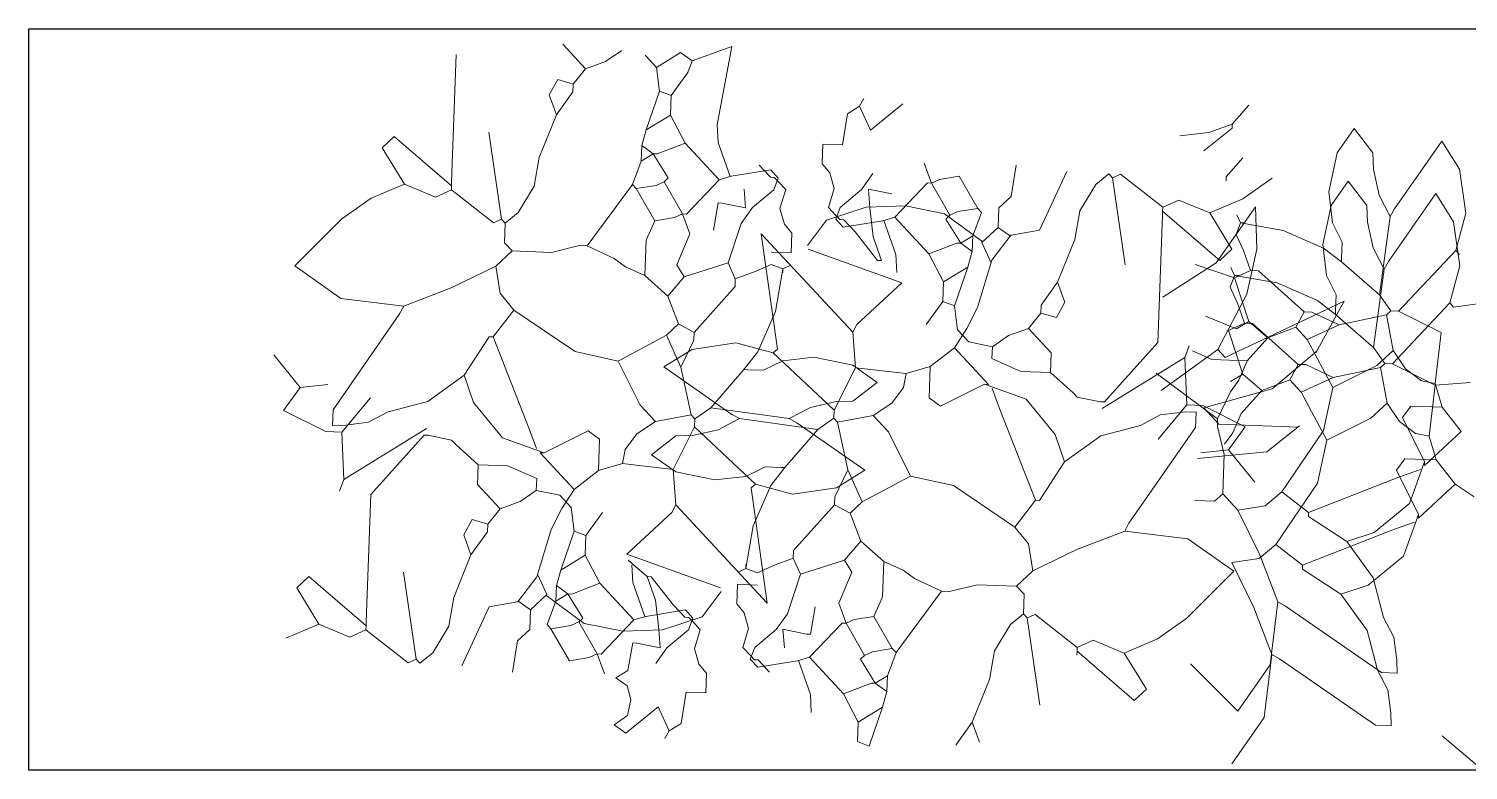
# Model space of a CAD drawing. Header units: millimetres. Extents: x 2667 to 2848, y -1 to 1765.
# Drawn here: x 2767.152 to 2768.123, y 1739.33 to 1739.83 of the extents above; entities that cross this region are included whole.
import ezdxf

# ---------------------------------------------------------------- set-up
doc = ezdxf.new("R2010")
doc.units = ezdxf.units.MM
doc.layers.add('VERDE_giardino', color=74, linetype='Continuous', lineweight=9)

msp = doc.modelspace()

# ---------------------------------------------------------------- linework, layer by layer
for p, q in [((2767.15217, 1739.82968), (2768.79948, 1739.82968)), ((2767.15217, 1739.32968), (2767.15217, 1739.82968)), ((2768.79948, 1739.32968), (2767.15217, 1739.32968))]:
    msp.add_line(p, q)
at = {"layer": 'VERDE_giardino'}
for p, q in [((2767.44056, 1739.8123), (2767.43743, 1739.72643)), ((2767.51247, 1739.81923), (2767.52779, 1739.80275)), ((2767.54124, 1739.80757), (2767.55212, 1739.81514)), ((2767.56793, 1739.81191), (2767.57559, 1739.80367)), ((2767.57559, 1739.80367), (2767.59188, 1739.81369)), ((2767.59188, 1739.81369), (2767.59963, 1739.8081)), ((2767.59963, 1739.8081), (2767.62652, 1739.81774)), ((2767.62652, 1739.81774), (2767.61664, 1739.76502)), ((2767.51945, 1739.79244), (2767.52779, 1739.80275)), ((2767.52779, 1739.80275), (2767.54124, 1739.80757)), ((2767.57559, 1739.80367), (2767.57766, 1739.78767)), ((2767.5967, 1739.80024), (2767.59963, 1739.8081)), ((2767.50326, 1739.78507), (2767.50895, 1739.79548)), ((2767.50895, 1739.79548), (2767.51945, 1739.79244)), ((2767.51926, 1739.78714), (2767.51945, 1739.79244)), ((2767.58551, 1739.78473), (2767.5967, 1739.80024)), ((2767.50808, 1739.77163), (2767.50326, 1739.78507)), ((2767.50808, 1739.77163), (2767.51926, 1739.78714)), ((2767.56874, 1739.76146), (2767.57766, 1739.78767)), ((2767.57766, 1739.78767), (2767.58551, 1739.78473)), ((2767.58503, 1739.77148), (2767.58551, 1739.78473)), ((2767.71547, 1739.78265), (2767.71262, 1739.77744)), ((2767.70106, 1739.75133), (2767.70448, 1739.77243)), ((2767.70448, 1739.77243), (2767.71262, 1739.77744)), ((2767.71262, 1739.77744), (2767.72, 1739.76125)), ((2767.72, 1739.76125), (2767.74188, 1739.77903)), ((2767.96402, 1739.76536), (2767.9751, 1739.77822)), ((2767.49641, 1739.74287), (2767.50808, 1739.77163)), ((2767.56874, 1739.76146), (2767.58503, 1739.77148)), ((2767.58503, 1739.77148), (2767.59496, 1739.75254)), ((2767.61664, 1739.76502), (2767.61721, 1739.75296)), ((2767.94479, 1739.74748), (2767.96392, 1739.7627)), ((2767.96402, 1739.76536), (2767.94811, 1739.75969)), ((2767.96392, 1739.7627), (2767.96402, 1739.76536)), ((2767.3905, 1739.74938), (2767.39874, 1739.75704)), ((2767.39874, 1739.75704), (2767.43734, 1739.72379)), ((2767.47102, 1739.70133), (2767.46254, 1739.76002)), ((2767.56571, 1739.75095), (2767.56874, 1739.76146)), ((2767.61721, 1739.75296), (2767.6254, 1739.73)), ((2767.94811, 1739.75969), (2767.92854, 1739.75756)), ((2768.04617, 1739.76236), (2768.03466, 1739.74609)), ((2768.04617, 1739.76236), (2768.05885, 1739.74598)), ((2768.0734, 1739.7083), (2768.10538, 1739.75398)), ((2768.10538, 1739.75398), (2768.11722, 1739.73501)), ((2767.40554, 1739.72494), (2767.3905, 1739.74938)), ((2767.56532, 1739.74036), (2767.56571, 1739.75095)), ((2767.56532, 1739.74036), (2767.57346, 1739.74536)), ((2767.56571, 1739.75095), (2767.57346, 1739.74536)), ((2767.57346, 1739.74536), (2767.58348, 1739.72907)), ((2767.57346, 1739.74536), (2767.57611, 1739.74526)), ((2767.57611, 1739.74526), (2767.59496, 1739.75254)), ((2767.59496, 1739.75254), (2767.61794, 1739.72782)), ((2767.68732, 1739.73856), (2767.68781, 1739.75181)), ((2767.68781, 1739.75181), (2767.70106, 1739.75133)), ((2768.03466, 1739.74609), (2768.02916, 1739.7197)), ((2768.05918, 1739.73475), (2768.05885, 1739.74598)), ((2767.49641, 1739.74287), (2767.49317, 1739.72358)), ((2767.55944, 1739.72465), (2767.56532, 1739.74036)), ((2767.62599, 1739.73018), (2767.65268, 1739.73451)), ((2767.65243, 1739.72955), (2767.64477, 1739.73779)), ((2767.65268, 1739.73451), (2767.65779, 1739.72902)), ((2767.69246, 1739.73254), (2767.68732, 1739.73856)), ((2767.76108, 1739.72559), (2767.75627, 1739.73903)), ((2767.81822, 1739.73778), (2767.8148, 1739.71667)), ((2767.83401, 1739.69389), (2767.85234, 1739.73352)), ((2767.95997, 1739.72986), (2767.97105, 1739.74272)), ((2768.06309, 1739.71751), (2768.05918, 1739.73475)), ((2768.11722, 1739.73501), (2768.12158, 1739.70541)), ((2767.38308, 1739.7154), (2767.40554, 1739.72494)), ((2767.40554, 1739.72494), (2767.42645, 1739.71622)), ((2767.43724, 1739.72114), (2767.43734, 1739.72379)), ((2767.43734, 1739.72379), (2767.43743, 1739.72643)), ((2767.52875, 1739.6833), (2767.55944, 1739.72465)), ((2767.55944, 1739.72465), (2767.562, 1739.72189)), ((2767.562, 1739.72189), (2767.57534, 1739.72407)), ((2767.57534, 1739.72407), (2767.58074, 1739.72652)), ((2767.58348, 1739.72907), (2767.58074, 1739.72652)), ((2767.58074, 1739.72652), (2767.59322, 1739.70483)), ((2767.59587, 1739.70474), (2767.61794, 1739.72782)), ((2767.61794, 1739.72782), (2767.62599, 1739.73018)), ((2767.65508, 1739.72945), (2767.65243, 1739.72955)), ((2767.65779, 1739.72902), (2767.65485, 1739.72117)), ((2767.65763, 1739.7267), (2767.65508, 1739.72945)), ((2767.65763, 1739.7267), (2767.66274, 1739.72121)), ((2767.6954, 1739.72201), (2767.69246, 1739.73254)), ((2767.71399, 1739.72137), (2767.7215, 1739.73198)), ((2767.75843, 1739.72569), (2767.73636, 1739.70261)), ((2767.76108, 1739.72559), (2767.75843, 1739.72569)), ((2767.76648, 1739.72805), (2767.76108, 1739.72559)), ((2767.77356, 1739.7039), (2767.76108, 1739.72559)), ((2767.77983, 1739.73021), (2767.76648, 1739.72805)), ((2767.79231, 1739.70853), (2767.77983, 1739.73021)), ((2767.86113, 1739.70685), (2767.872, 1739.72473)), ((2767.872, 1739.72473), (2767.88073, 1739.73184)), ((2767.88329, 1739.7291), (2767.88073, 1739.73184)), ((2767.88868, 1739.73155), (2767.88329, 1739.7291)), ((2767.88329, 1739.7291), (2767.89176, 1739.6704)), ((2767.91706, 1739.70929), (2767.88868, 1739.73155)), ((2767.95987, 1739.72721), (2767.95997, 1739.72986)), ((2767.99088, 1739.72893), (2767.97122, 1739.71502)), ((2768.04213, 1739.72687), (2768.03061, 1739.7106)), ((2768.04213, 1739.72687), (2768.0548, 1739.71049)), ((2767.36343, 1739.7015), (2767.38308, 1739.7154)), ((2767.42645, 1739.71622), (2767.43724, 1739.72114)), ((2767.43724, 1739.72114), (2767.46562, 1739.69887)), ((2767.49317, 1739.72358), (2767.48231, 1739.70569)), ((2767.562, 1739.72189), (2767.57447, 1739.70022)), ((2767.63469, 1739.72154), (2767.63575, 1739.70893)), ((2767.65485, 1739.72117), (2767.64031, 1739.70906)), ((2767.66274, 1739.72121), (2767.65891, 1739.70842)), ((2767.69157, 1739.70921), (2767.6954, 1739.72201)), ((2767.69946, 1739.70926), (2767.71399, 1739.72137)), ((2767.71855, 1739.7215), (2767.73435, 1739.71827)), ((2767.71961, 1739.70889), (2767.71855, 1739.7215)), ((2767.8148, 1739.71667), (2767.80656, 1739.70901)), ((2767.92785, 1739.7142), (2767.91706, 1739.70929)), ((2767.94877, 1739.70548), (2767.92785, 1739.7142)), ((2767.97122, 1739.71502), (2767.94877, 1739.70548)), ((2768.02916, 1739.7197), (2768.03157, 1739.69871)), ((2768.07056, 1739.70309), (2768.06309, 1739.71751)), ((2768.06935, 1739.6728), (2768.10133, 1739.71849)), ((2768.10133, 1739.71849), (2768.11317, 1739.69952)), ((2767.48231, 1739.70569), (2767.47357, 1739.69858)), ((2767.58782, 1739.70238), (2767.59322, 1739.70483)), ((2767.59322, 1739.70483), (2767.59803, 1739.6914)), ((2767.59322, 1739.70483), (2767.59587, 1739.70474)), ((2767.61729, 1739.71225), (2767.61397, 1739.6938)), ((2767.61995, 1739.71215), (2767.61729, 1739.71225)), ((2767.63575, 1739.70893), (2767.61995, 1739.71215)), ((2767.64031, 1739.70906), (2767.6328, 1739.69845)), ((2767.65891, 1739.70842), (2767.66185, 1739.69788)), ((2767.71701, 1739.70928), (2767.69021, 1739.70054)), ((2767.69668, 1739.70372), (2767.69157, 1739.70921)), ((2767.69651, 1739.7014), (2767.69946, 1739.70926)), ((2767.74353, 1739.71026), (2767.71701, 1739.70928)), ((2767.72175, 1739.68931), (2767.71961, 1739.70889)), ((2767.74353, 1739.71026), (2767.76983, 1739.70495)), ((2767.76983, 1739.70495), (2767.79569, 1739.68597)), ((2767.77896, 1739.70636), (2767.77356, 1739.7039)), ((2767.79231, 1739.70853), (2767.77896, 1739.70636)), ((2767.79486, 1739.70578), (2767.78898, 1739.69007)), ((2767.79486, 1739.70578), (2767.79231, 1739.70853)), ((2767.80656, 1739.70901), (2767.80608, 1739.69576)), ((2767.85789, 1739.68756), (2767.86113, 1739.70685)), ((2767.91696, 1739.70664), (2767.91687, 1739.70399)), ((2767.91706, 1739.70929), (2767.91696, 1739.70664)), ((2767.95556, 1739.67339), (2767.91696, 1739.70664)), ((2767.94877, 1739.70548), (2767.9638, 1739.68105)), ((2767.97976, 1739.70959), (2767.95311, 1739.67186)), ((2767.98067, 1739.68104), (2767.97976, 1739.70959)), ((2768.03061, 1739.7106), (2768.02512, 1739.6842)), ((2768.05513, 1739.69926), (2768.0548, 1739.71049)), ((2768.07056, 1739.70309), (2768.0734, 1739.7083)), ((2768.12158, 1739.70541), (2768.11483, 1739.68025)), ((2767.33163, 1739.66975), (2767.36343, 1739.7015)), ((2767.46562, 1739.69887), (2767.47102, 1739.70133)), ((2767.47102, 1739.70133), (2767.47357, 1739.69858)), ((2767.47357, 1739.69858), (2767.47309, 1739.68533)), ((2767.56869, 1739.68716), (2767.57447, 1739.70022)), ((2767.57447, 1739.70022), (2767.58782, 1739.70238)), ((2767.6328, 1739.69845), (2767.62386, 1739.67187)), ((2767.66185, 1739.69788), (2767.66698, 1739.69187)), ((2767.69021, 1739.70054), (2767.67737, 1739.6835)), ((2767.70162, 1739.69591), (2767.69651, 1739.7014)), ((2767.69668, 1739.70372), (2767.69923, 1739.70097)), ((2767.69923, 1739.70097), (2767.70187, 1739.70088)), ((2767.72831, 1739.70024), (2767.70162, 1739.69591)), ((2767.70187, 1739.70088), (2767.70953, 1739.69264)), ((2767.73636, 1739.70261), (2767.72831, 1739.70024)), ((2767.73709, 1739.67746), (2767.7289, 1739.70043)), ((2767.75934, 1739.67789), (2767.73636, 1739.70261)), ((2767.77082, 1739.70135), (2767.77356, 1739.7039)), ((2767.78084, 1739.68507), (2767.77082, 1739.70135)), ((2767.79509, 1739.68554), (2767.80608, 1739.69576)), ((2767.81383, 1739.69017), (2767.80608, 1739.69576)), ((2767.91374, 1739.61813), (2767.91687, 1739.70399)), ((2767.96662, 1739.69095), (2767.96956, 1739.69881)), ((2767.96956, 1739.69881), (2767.9671, 1739.70421)), ((2767.9983, 1739.69375), (2767.96956, 1739.69881)), ((2767.9722, 1739.69871), (2767.96956, 1739.69881)), ((2768.03157, 1739.69871), (2768.03808, 1739.6857)), ((2768.05904, 1739.68202), (2768.05513, 1739.69926)), ((2768.06332, 1739.65028), (2768.07056, 1739.70309)), ((2768.11317, 1739.69952), (2768.11753, 1739.66991)), ((2767.47309, 1739.68533), (2767.47819, 1739.67984)), ((2767.56782, 1739.6633), (2767.56869, 1739.68716)), ((2767.59803, 1739.6914), (2767.58931, 1739.67048)), ((2767.70796, 1739.62503), (2767.64631, 1739.69134)), ((2767.64631, 1739.69134), (2767.65713, 1739.61362)), ((2767.66698, 1739.69187), (2767.66649, 1739.67861)), ((2767.70953, 1739.69264), (2767.72476, 1739.67351)), ((2767.72742, 1739.67341), (2767.72175, 1739.68931)), ((2767.77819, 1739.68516), (2767.75934, 1739.67789)), ((2767.78084, 1739.68507), (2767.77819, 1739.68516)), ((2767.78898, 1739.69007), (2767.78084, 1739.68507)), ((2767.7886, 1739.67947), (2767.78084, 1739.68507)), ((2767.78898, 1739.69007), (2767.7886, 1739.67947)), ((2767.80134, 1739.67182), (2767.79509, 1739.68554)), ((2767.80188, 1739.67356), (2767.81476, 1739.69064)), ((2767.83401, 1739.69389), (2767.81383, 1739.69017)), ((2767.85789, 1739.68756), (2767.84622, 1739.6588)), ((2767.97153, 1739.68016), (2767.96662, 1739.69095)), ((2768.02552, 1739.68183), (2767.9983, 1739.69375)), ((2768.03808, 1739.6857), (2768.03769, 1739.6751)), ((2767.46721, 1739.66962), (2767.47819, 1739.67984)), ((2767.47819, 1739.67984), (2767.5047, 1739.67887)), ((2767.5047, 1739.67887), (2767.52344, 1739.68349)), ((2767.52344, 1739.68349), (2767.52875, 1739.6833)), ((2767.52875, 1739.6833), (2767.547, 1739.67467)), ((2767.66649, 1739.67861), (2767.65324, 1739.67909)), ((2767.67787, 1739.68098), (2767.74102, 1739.65833)), ((2767.73766, 1739.66541), (2767.73709, 1739.67746)), ((2767.76927, 1739.65894), (2767.75934, 1739.67789)), ((2767.7886, 1739.67947), (2767.78556, 1739.66897)), ((2767.9638, 1739.68105), (2767.95556, 1739.67339)), ((2767.97635, 1739.66672), (2767.97153, 1739.68016)), ((2767.97373, 1739.65073), (2767.98067, 1739.68104)), ((2768.02512, 1739.6842), (2768.02752, 1739.66322)), ((2768.03759, 1739.67244), (2768.02552, 1739.68183)), ((2768.06651, 1739.66759), (2768.05904, 1739.68202)), ((2768.07619, 1739.63919), (2768.11483, 1739.68025)), ((2768.11739, 1739.6775), (2768.11483, 1739.68025)), ((2767.36275, 1739.6479), (2767.33163, 1739.66975)), ((2767.46721, 1739.66962), (2767.43705, 1739.65494)), ((2767.47011, 1739.6513), (2767.46721, 1739.66962)), ((2767.547, 1739.67467), (2767.55476, 1739.66909)), ((2767.55476, 1739.66909), (2767.56782, 1739.6633)), ((2767.58931, 1739.67048), (2767.59432, 1739.66234)), ((2767.59432, 1739.66234), (2767.62386, 1739.67187)), ((2767.62386, 1739.67187), (2767.62877, 1739.66108)), ((2767.62877, 1739.66108), (2767.64222, 1739.6659)), ((2767.64222, 1739.6659), (2767.65301, 1739.67081)), ((2767.65301, 1739.67081), (2767.66087, 1739.66787)), ((2767.65581, 1739.63913), (2767.66087, 1739.66787)), ((2767.66077, 1739.66523), (2767.66087, 1739.66787)), ((2767.66087, 1739.66787), (2767.66626, 1739.67033)), ((2767.72476, 1739.67351), (2767.72742, 1739.67341)), ((2767.78556, 1739.66897), (2767.76927, 1739.65894)), ((2767.78556, 1739.66897), (2767.77665, 1739.64275)), ((2767.79204, 1739.64175), (2767.80188, 1739.67356)), ((2767.95311, 1739.67186), (2767.91726, 1739.64872)), ((2767.93898, 1739.67074), (2767.96556, 1739.66181)), ((2767.96551, 1739.66331), (2767.96305, 1739.66871)), ((2767.96556, 1739.66181), (2767.97635, 1739.66672)), ((2767.98165, 1739.66652), (2767.97635, 1739.66672)), ((2768.01249, 1739.63886), (2767.98165, 1739.66652)), ((2768.03759, 1739.67244), (2768.03769, 1739.6751)), ((2768.06332, 1739.65028), (2768.03759, 1739.67244)), ((2768.05927, 1739.61479), (2768.06651, 1739.66759)), ((2768.06651, 1739.66759), (2768.06935, 1739.6728)), ((2768.11753, 1739.66991), (2768.11078, 1739.64476)), ((2767.56782, 1739.6633), (2767.58324, 1739.64947)), ((2767.58324, 1739.64947), (2767.59432, 1739.66234)), ((2767.62858, 1739.65578), (2767.62877, 1739.66108)), ((2767.74102, 1739.65833), (2767.71081, 1739.63023)), ((2767.76927, 1739.65894), (2767.76879, 1739.6457)), ((2767.84622, 1739.6588), (2767.83504, 1739.64328)), ((2767.84622, 1739.6588), (2767.85104, 1739.64535)), ((2767.96257, 1739.65546), (2767.96551, 1739.66331)), ((2767.99425, 1739.65826), (2767.96551, 1739.66331)), ((2767.96815, 1739.66322), (2767.96551, 1739.66331)), ((2767.97509, 1739.63227), (2767.96556, 1739.66181)), ((2768.02147, 1739.64634), (2767.99425, 1739.65826)), ((2768.02752, 1739.66322), (2768.03403, 1739.6502)), ((2767.40519, 1739.64269), (2767.36275, 1739.6479)), ((2767.43705, 1739.65494), (2767.40519, 1739.64269)), ((2767.4794, 1739.63999), (2767.47011, 1739.6513)), ((2767.58324, 1739.64947), (2767.59052, 1739.63063)), ((2767.60092, 1739.62494), (2767.62858, 1739.65578)), ((2767.95418, 1739.61349), (2767.97373, 1739.65073)), ((2767.95929, 1739.60799), (2768.03958, 1739.64609)), ((2767.96748, 1739.64467), (2767.96257, 1739.65546)), ((2768.02043, 1739.61107), (2768.03958, 1739.64609)), ((2768.03355, 1739.63695), (2768.02147, 1739.64634)), ((2768.03403, 1739.6502), (2768.03364, 1739.63961)), ((2768.07089, 1739.63939), (2768.06332, 1739.65028)), ((2768.19107, 1739.65282), (2768.11334, 1739.642)), ((2767.35754, 1739.57279), (2767.40235, 1739.63749)), ((2767.40235, 1739.63749), (2767.40519, 1739.64269)), ((2767.46547, 1739.62192), (2767.4794, 1739.63999)), ((2767.4794, 1739.63999), (2767.52084, 1739.61194)), ((2767.64389, 1739.61191), (2767.65581, 1739.63913)), ((2767.76879, 1739.6457), (2767.75761, 1739.63018)), ((2767.77665, 1739.64275), (2767.76879, 1739.6457)), ((2767.77871, 1739.62676), (2767.77665, 1739.64275)), ((2767.78502, 1739.62753), (2767.79204, 1739.64175)), ((2767.83485, 1739.63798), (2767.82651, 1739.62767)), ((2767.83504, 1739.64328), (2767.83485, 1739.63798)), ((2767.84535, 1739.63495), (2767.83485, 1739.63798)), ((2767.85104, 1739.64535), (2767.84535, 1739.63495)), ((2767.9723, 1739.63122), (2767.96748, 1739.64467)), ((2768.0068, 1739.62846), (2768.01249, 1739.63886)), ((2768.01778, 1739.63867), (2768.01249, 1739.63886)), ((2768.03605, 1739.63004), (2768.01778, 1739.63867)), ((2768.03355, 1739.63695), (2768.03364, 1739.63961)), ((2768.05927, 1739.61479), (2768.03355, 1739.63695)), ((2768.03605, 1739.63004), (2768.06814, 1739.63684)), ((2768.06814, 1739.63684), (2768.07089, 1739.63939)), ((2768.07257, 1739.61279), (2768.06814, 1739.63684)), ((2768.07619, 1739.63919), (2768.07089, 1739.63939)), ((2768.07214, 1739.6037), (2768.11078, 1739.64476)), ((2768.10485, 1739.62489), (2768.07619, 1739.63919)), ((2768.11334, 1739.642), (2768.11078, 1739.64476)), ((2767.58228, 1739.62297), (2767.59052, 1739.63063)), ((2767.59052, 1739.63063), (2767.60092, 1739.62494)), ((2767.71081, 1739.63023), (2767.70796, 1739.62503)), ((2767.77658, 1739.61456), (2767.78502, 1739.62753)), ((2767.78637, 1739.61851), (2767.77871, 1739.62676)), ((2767.82651, 1739.62767), (2767.81307, 1739.62285)), ((2767.84184, 1739.61119), (2767.82651, 1739.62767)), ((2767.94603, 1739.63597), (2767.96695, 1739.62725)), ((2767.96151, 1739.62631), (2767.9723, 1739.63122)), ((2767.96695, 1739.62725), (2767.97509, 1739.63227)), ((2767.9776, 1739.63103), (2767.9723, 1739.63122)), ((2767.98796, 1739.62118), (2767.97509, 1739.63227)), ((2768.00844, 1739.60337), (2767.9776, 1739.63103)), ((2767.98796, 1739.62118), (2768.0068, 1739.62846)), ((2768.01446, 1739.62022), (2768.0068, 1739.62846)), ((2768.01446, 1739.62022), (2768.03605, 1739.63004)), ((2767.44596, 1739.59609), (2767.46282, 1739.62201)), ((2767.46282, 1739.62201), (2767.46547, 1739.62192)), ((2767.46547, 1739.62192), (2767.48975, 1739.56)), ((2767.5498, 1739.60558), (2767.58228, 1739.62297)), ((2767.58228, 1739.62297), (2767.5921, 1739.60138)), ((2767.5921, 1739.60138), (2767.60073, 1739.61965)), ((2767.59962, 1739.61344), (2767.62922, 1739.6178)), ((2767.60073, 1739.61965), (2767.60092, 1739.62494)), ((2767.62922, 1739.6178), (2767.65438, 1739.61106)), ((2767.70974, 1739.60108), (2767.70796, 1739.62503)), ((2767.80218, 1739.61529), (2767.78637, 1739.61851)), ((2767.81307, 1739.62285), (2767.80218, 1739.61529)), ((2767.87778, 1739.57804), (2767.91374, 1739.61813)), ((2767.97104, 1739.59677), (2767.96151, 1739.62631)), ((2767.97413, 1739.60577), (2767.98796, 1739.62118)), ((2768.03185, 1739.58774), (2768.01446, 1739.62022)), ((2768.10095, 1739.59052), (2768.10485, 1739.62489)), ((2767.33516, 1739.58786), (2767.31738, 1739.60974)), ((2767.52084, 1739.61194), (2767.5498, 1739.60558)), ((2767.58065, 1739.6016), (2767.59962, 1739.61344)), ((2767.6345, 1739.59983), (2767.64389, 1739.61191)), ((2767.65713, 1739.61362), (2767.65438, 1739.61106)), ((2767.69544, 1739.57241), (2767.65438, 1739.61106)), ((2767.68175, 1739.60827), (2767.66077, 1739.60586)), ((2767.70815, 1739.60277), (2767.68175, 1739.60827)), ((2767.77658, 1739.61456), (2767.7602, 1739.6019)), ((2767.79957, 1739.58984), (2767.77658, 1739.61456)), ((2767.80218, 1739.61529), (2767.80189, 1739.60734)), ((2767.82144, 1739.59862), (2767.80189, 1739.60734)), ((2767.84135, 1739.59794), (2767.84184, 1739.61119)), ((2767.93194, 1739.60791), (2767.87619, 1739.57359)), ((2767.91601, 1739.58569), (2767.95418, 1739.61349)), ((2767.93194, 1739.60791), (2767.93489, 1739.61576)), ((2767.93344, 1739.57601), (2767.93194, 1739.60791)), ((2767.95027, 1739.60663), (2767.93721, 1739.61241)), ((2767.95418, 1739.61349), (2767.95929, 1739.60799)), ((2768.02094, 1739.61234), (2767.99085, 1739.58696)), ((2768.06684, 1739.60389), (2768.05927, 1739.61479)), ((2768.06158, 1739.60258), (2768.07257, 1739.61279)), ((2768.07257, 1739.61279), (2768.08089, 1739.60035)), ((2767.5498, 1739.60558), (2767.56464, 1739.57585)), ((2767.62633, 1739.56962), (2767.58065, 1739.6016)), ((2767.5921, 1739.60138), (2767.59889, 1739.56929)), ((2767.61234, 1739.57411), (2767.6345, 1739.59983)), ((2767.6345, 1739.59983), (2767.63716, 1739.59974)), ((2767.64776, 1739.59935), (2767.63716, 1739.59974)), ((2767.66077, 1739.60586), (2767.64776, 1739.59935)), ((2767.70974, 1739.60108), (2767.69544, 1739.57241)), ((2767.72442, 1739.59125), (2767.70815, 1739.60277)), ((2767.7441, 1739.59717), (2767.70974, 1739.60108)), ((2767.7602, 1739.6019), (2767.7441, 1739.59717)), ((2767.75943, 1739.58069), (2767.7602, 1739.6019)), ((2767.84135, 1739.59794), (2767.82144, 1739.59862)), ((2767.85677, 1739.5841), (2767.84135, 1739.59794)), ((2767.97413, 1739.60577), (2767.95027, 1739.60663)), ((2767.96834, 1739.5927), (2767.97413, 1739.60577)), ((2768.00275, 1739.59296), (2768.00844, 1739.60337)), ((2768.01373, 1739.60318), (2768.00844, 1739.60337)), ((2768.032, 1739.59455), (2768.01373, 1739.60318)), ((2768.03185, 1739.58774), (2768.06158, 1739.60258)), ((2768.032, 1739.59455), (2768.06409, 1739.60134)), ((2768.06409, 1739.60134), (2768.06684, 1739.60389)), ((2768.06852, 1739.5773), (2768.06409, 1739.60134)), ((2768.07214, 1739.6037), (2768.06684, 1739.60389)), ((2768.10081, 1739.58939), (2768.07214, 1739.6037)), ((2768.08089, 1739.60035), (2768.09156, 1739.5923)), ((2767.33516, 1739.58786), (2767.32398, 1739.57235)), ((2767.33516, 1739.58786), (2767.35381, 1739.58983)), ((2767.42143, 1739.57841), (2767.44596, 1739.59609)), ((2767.45211, 1739.57762), (2767.44596, 1739.59609)), ((2767.72442, 1739.59125), (2767.70804, 1739.57858)), ((2767.74233, 1739.58779), (2767.7441, 1739.59717)), ((2767.79691, 1739.58994), (2767.76718, 1739.5751)), ((2767.79691, 1739.58994), (2767.82502, 1739.5799)), ((2767.79957, 1739.58984), (2767.79691, 1739.58994)), ((2767.95413, 1739.56669), (2767.91278, 1739.59738)), ((2767.96276, 1739.58495), (2767.96834, 1739.5927)), ((2767.9629, 1739.59176), (2767.97104, 1739.59677)), ((2767.98391, 1739.58569), (2767.97104, 1739.59677)), ((2767.98391, 1739.58569), (2768.00275, 1739.59296)), ((2768.01041, 1739.58472), (2768.00275, 1739.59296)), ((2768.01041, 1739.58472), (2768.032, 1739.59455)), ((2768.09156, 1739.5923), (2768.10095, 1739.59052)), ((2768.0969, 1739.55503), (2768.10081, 1739.58939)), ((2768.10081, 1739.58939), (2768.12475, 1739.59117)), ((2768.10567, 1739.57443), (2768.10095, 1739.59052)), ((2767.36325, 1739.55764), (2767.38267, 1739.58082)), ((2767.39463, 1739.57143), (2767.42143, 1739.57841)), ((2767.67957, 1739.57434), (2767.69681, 1739.57825)), ((2767.69681, 1739.57825), (2767.70804, 1739.57858)), ((2767.73428, 1739.57711), (2767.74233, 1739.58779)), ((2767.76718, 1739.5751), (2767.75943, 1739.58069)), ((2767.80694, 1739.57365), (2767.80212, 1739.5871)), ((2767.82502, 1739.5799), (2767.84458, 1739.55603)), ((2767.85932, 1739.58136), (2767.85677, 1739.5841)), ((2767.87513, 1739.57813), (2767.85932, 1739.58136)), ((2767.87513, 1739.57813), (2767.87778, 1739.57804)), ((2767.99085, 1739.58696), (2767.94478, 1739.57402)), ((2767.95413, 1739.56669), (2767.96276, 1739.58495)), ((2767.97008, 1739.57027), (2767.98391, 1739.58569)), ((2768.0278, 1739.55225), (2768.01041, 1739.58472)), ((2768.02549, 1739.55878), (2768.03185, 1739.58774)), ((2767.32398, 1739.57235), (2767.35265, 1739.55803)), ((2767.35715, 1739.56218), (2767.35754, 1739.57279)), ((2767.39463, 1739.57143), (2767.38141, 1739.56436)), ((2767.47166, 1739.55376), (2767.45211, 1739.57762)), ((2767.56464, 1739.57585), (2767.57485, 1739.56486)), ((2767.57485, 1739.56486), (2767.59889, 1739.56929)), ((2767.59889, 1739.56929), (2767.60144, 1739.56654)), ((2767.60144, 1739.56654), (2767.61234, 1739.57411)), ((2767.61234, 1739.57411), (2767.66515, 1739.56687)), ((2767.63154, 1739.56678), (2767.62633, 1739.56962)), ((2767.66515, 1739.56687), (2767.67957, 1739.57434)), ((2767.69544, 1739.57241), (2767.69524, 1739.56711)), ((2767.72184, 1739.56879), (2767.69779, 1739.56437)), ((2767.72184, 1739.56879), (2767.73428, 1739.57711)), ((2767.73205, 1739.55781), (2767.72184, 1739.56879)), ((2767.83122, 1739.51174), (2767.80694, 1739.57365)), ((2767.90206, 1739.56223), (2767.91528, 1739.5693)), ((2767.93344, 1739.57601), (2767.91401, 1739.55283)), ((2767.91528, 1739.5693), (2767.93067, 1739.57117)), ((2767.93067, 1739.57117), (2767.93954, 1739.57147)), ((2767.94404, 1739.57562), (2767.93344, 1739.57601)), ((2767.93954, 1739.57147), (2767.93915, 1739.56087)), ((2767.97271, 1739.56131), (2767.94404, 1739.57562)), ((2767.95499, 1739.56303), (2767.94478, 1739.57402)), ((2767.96429, 1739.55721), (2767.97008, 1739.57027)), ((2768.05754, 1739.56708), (2768.06852, 1739.5773)), ((2768.06852, 1739.5773), (2768.07684, 1739.56486)), ((2768.07888, 1739.56744), (2768.08447, 1739.5752)), ((2768.08447, 1739.5752), (2768.10567, 1739.57443)), ((2768.11834, 1739.55805), (2768.10567, 1739.57443)), ((2767.36602, 1739.56248), (2767.35715, 1739.56218)), ((2767.36475, 1739.52575), (2767.4205, 1739.56007)), ((2767.38141, 1739.56436), (2767.36602, 1739.56248)), ((2767.48975, 1739.56), (2767.49457, 1739.54655)), ((2767.57485, 1739.56486), (2767.56241, 1739.55654)), ((2767.58694, 1739.53258), (2767.60125, 1739.56124)), ((2767.61712, 1739.55931), (2767.59988, 1739.5554)), ((2767.60125, 1739.56124), (2767.60144, 1739.56654)), ((2767.60125, 1739.56124), (2767.64231, 1739.5226)), ((2767.63154, 1739.56678), (2767.61712, 1739.55931)), ((2767.68435, 1739.55955), (2767.63154, 1739.56678)), ((2767.68435, 1739.55955), (2767.66218, 1739.53382)), ((2767.66515, 1739.56687), (2767.67035, 1739.56403)), ((2767.67035, 1739.56403), (2767.71604, 1739.53205)), ((2767.69524, 1739.56711), (2767.68435, 1739.55955)), ((2767.69779, 1739.56437), (2767.69524, 1739.56711)), ((2767.70458, 1739.53227), (2767.69779, 1739.56437)), ((2767.90206, 1739.56223), (2767.87526, 1739.55524)), ((2767.93915, 1739.56087), (2767.89434, 1739.49617)), ((2767.95394, 1739.56138), (2767.95413, 1739.56669)), ((2767.95856, 1739.54264), (2767.95394, 1739.56138)), ((2768.00851, 1739.56108), (2767.95499, 1739.56303)), ((2767.96152, 1739.54579), (2767.97271, 1739.56131)), ((2767.98735, 1739.54431), (2768.00938, 1739.56184)), ((2767.99744, 1739.51734), (2768.02549, 1739.55878)), ((2768.0278, 1739.55225), (2768.05754, 1739.56708)), ((2768.07684, 1739.56486), (2768.08751, 1739.55681)), ((2768.09372, 1739.53772), (2768.07888, 1739.56744)), ((2767.35265, 1739.55803), (2767.36325, 1739.55764)), ((2767.36325, 1739.55764), (2767.36475, 1739.52575)), ((2767.4189, 1739.55562), (2767.38295, 1739.51553)), ((2767.42156, 1739.55552), (2767.4189, 1739.55562)), ((2767.42156, 1739.55552), (2767.43736, 1739.55229)), ((2767.43736, 1739.55229), (2767.43992, 1739.54955)), ((2767.43992, 1739.54955), (2767.45533, 1739.53572)), ((2767.49978, 1739.54371), (2767.47166, 1739.55376)), ((2767.49978, 1739.54371), (2767.5295, 1739.55855)), ((2767.5295, 1739.55855), (2767.53726, 1739.55296)), ((2767.53726, 1739.55296), (2767.53649, 1739.53176)), ((2767.56241, 1739.55654), (2767.55436, 1739.54587)), ((2767.57227, 1739.5424), (2767.58865, 1739.55507)), ((2767.59988, 1739.5554), (2767.58865, 1739.55507)), ((2767.74689, 1739.52807), (2767.73205, 1739.55781)), ((2767.84458, 1739.55603), (2767.85073, 1739.53756)), ((2767.87526, 1739.55524), (2767.85073, 1739.53756)), ((2767.95871, 1739.54945), (2767.96429, 1739.55721)), ((2768.02144, 1739.52328), (2768.0278, 1739.55225)), ((2768.08751, 1739.55681), (2768.0969, 1739.55503)), ((2768.09362, 1739.53506), (2768.11834, 1739.55805)), ((2768.10163, 1739.53894), (2768.0969, 1739.55503)), ((2767.49712, 1739.54381), (2767.5201, 1739.51909)), ((2767.49712, 1739.54381), (2767.49978, 1739.54371)), ((2767.55436, 1739.54587), (2767.55258, 1739.53648)), ((2767.57227, 1739.5424), (2767.58854, 1739.53088)), ((2767.94052, 1739.5399), (2767.98735, 1739.54431)), ((2767.96152, 1739.54579), (2767.94288, 1739.54382)), ((2767.95759, 1739.51614), (2767.95856, 1739.54264)), ((2767.96152, 1739.54579), (2767.97931, 1739.52391)), ((2768.07483, 1739.53195), (2768.08042, 1739.53971)), ((2768.08042, 1739.53971), (2768.10163, 1739.53894)), ((2767.45533, 1739.53572), (2767.45485, 1739.52246)), ((2767.45533, 1739.53572), (2767.47525, 1739.53504)), ((2767.47525, 1739.53504), (2767.4948, 1739.52632)), ((2767.5201, 1739.51909), (2767.53649, 1739.53176)), ((2767.53649, 1739.53176), (2767.55258, 1739.53648)), ((2767.55258, 1739.53648), (2767.58694, 1739.53258)), ((2767.58694, 1739.53258), (2767.58872, 1739.50863)), ((2767.58854, 1739.53088), (2767.61493, 1739.52539)), ((2767.63592, 1739.5278), (2767.64893, 1739.5343)), ((2767.64893, 1739.5343), (2767.65953, 1739.53392)), ((2767.66218, 1739.53382), (2767.65279, 1739.52174)), ((2767.66218, 1739.53382), (2767.65953, 1739.53392)), ((2767.70458, 1739.53227), (2767.69596, 1739.51401)), ((2767.71604, 1739.53205), (2767.69707, 1739.52021)), ((2767.71441, 1739.51068), (2767.70458, 1739.53227)), ((2767.85073, 1739.53756), (2767.83386, 1739.51164)), ((2768.08967, 1739.50222), (2768.07483, 1739.53195)), ((2768.07743, 1739.52769), (2768.09088, 1739.53251)), ((2768.09372, 1739.53772), (2768.08367, 1739.50961)), ((2768.09362, 1739.53506), (2768.09372, 1739.53772)), ((2768.11429, 1739.52255), (2768.10163, 1739.53894)), ((2767.36475, 1739.52575), (2767.3618, 1739.51789)), ((2767.45485, 1739.52246), (2767.47017, 1739.50598)), ((2767.49451, 1739.51837), (2767.4948, 1739.52632)), ((2767.61493, 1739.52539), (2767.63592, 1739.5278)), ((2767.63956, 1739.52004), (2767.64231, 1739.5226)), ((2767.65037, 1739.44231), (2767.63956, 1739.52004)), ((2767.65279, 1739.52174), (2767.64088, 1739.49452)), ((2767.66746, 1739.51585), (2767.64231, 1739.5226)), ((2767.69707, 1739.52021), (2767.66746, 1739.51585)), ((2767.74689, 1739.52807), (2767.71441, 1739.51068)), ((2767.77585, 1739.52172), (2767.74689, 1739.52807)), ((2767.81729, 1739.49366), (2767.77585, 1739.52172)), ((2767.99339, 1739.48185), (2768.02144, 1739.52328)), ((2768.01551, 1739.50341), (2768.07743, 1739.52769)), ((2768.08957, 1739.49957), (2768.11429, 1739.52255)), ((2768.11429, 1739.52255), (2768.12726, 1739.51412)), ((2767.38295, 1739.51553), (2767.37982, 1739.42966)), ((2767.47017, 1739.50598), (2767.48362, 1739.5108)), ((2767.48362, 1739.5108), (2767.49451, 1739.51837)), ((2767.49451, 1739.51837), (2767.51031, 1739.51514)), ((2767.51031, 1739.51514), (2767.51797, 1739.5069)), ((2767.5201, 1739.51909), (2767.51167, 1739.50613)), ((2767.69596, 1739.51401), (2767.69577, 1739.50871)), ((2767.71441, 1739.51068), (2767.70617, 1739.50302)), ((2767.83122, 1739.51174), (2767.81729, 1739.49366)), ((2767.83386, 1739.51164), (2767.83122, 1739.51174)), ((2767.93885, 1739.51152), (2767.9521, 1739.51103)), ((2767.9521, 1739.51103), (2767.95759, 1739.51614)), ((2767.96781, 1739.50515), (2767.95759, 1739.51614)), ((2767.99744, 1739.51734), (2767.98613, 1739.50805)), ((2768.01551, 1739.50341), (2767.99744, 1739.51734)), ((2767.46184, 1739.49567), (2767.47017, 1739.50598)), ((2767.51167, 1739.50613), (2767.50465, 1739.49191)), ((2767.51797, 1739.5069), (2767.52004, 1739.4909)), ((2767.5279, 1739.48796), (2767.53908, 1739.50347)), ((2767.55566, 1739.47533), (2767.58588, 1739.50342)), ((2767.58588, 1739.50342), (2767.58872, 1739.50863)), ((2767.58872, 1739.50863), (2767.65037, 1739.44231)), ((2767.69577, 1739.50871), (2767.66811, 1739.47787)), ((2767.70617, 1739.50302), (2767.69577, 1739.50871)), ((2767.71344, 1739.48418), (2767.70617, 1739.50302)), ((2767.98613, 1739.50805), (2767.96781, 1739.50515)), ((2767.96781, 1739.50515), (2767.98249, 1739.47499)), ((2768.01542, 1739.50077), (2768.01551, 1739.50341)), ((2768.04134, 1739.4839), (2768.01542, 1739.50077)), ((2768.08367, 1739.50961), (2768.05981, 1739.49005)), ((2768.08967, 1739.50222), (2768.07962, 1739.47411)), ((2768.08957, 1739.49957), (2768.08967, 1739.50222)), ((2767.44564, 1739.4883), (2767.45133, 1739.49871)), ((2767.45133, 1739.49871), (2767.46184, 1739.49567)), ((2767.46164, 1739.49037), (2767.46184, 1739.49567)), ((2767.50465, 1739.49191), (2767.49481, 1739.46009)), ((2767.51112, 1739.46468), (2767.52004, 1739.4909)), ((2767.52004, 1739.4909), (2767.5279, 1739.48796)), ((2767.64088, 1739.49452), (2767.63582, 1739.46578)), ((2767.81729, 1739.49366), (2767.82657, 1739.48235)), ((2767.85963, 1739.47871), (2767.8915, 1739.49096)), ((2767.89434, 1739.49617), (2767.8915, 1739.49096)), ((2767.8915, 1739.49096), (2767.93394, 1739.48575)), ((2768.01146, 1739.46792), (2768.07338, 1739.4922)), ((2768.07338, 1739.4922), (2768.08683, 1739.49702)), ((2767.45046, 1739.47485), (2767.44564, 1739.4883)), ((2767.45046, 1739.47485), (2767.46164, 1739.49037)), ((2767.52741, 1739.47471), (2767.5279, 1739.48796)), ((2767.71344, 1739.48418), (2767.70236, 1739.47132)), ((2767.72886, 1739.47035), (2767.71344, 1739.48418)), ((2767.82657, 1739.48235), (2767.82948, 1739.46403)), ((2767.93394, 1739.48575), (2767.96506, 1739.4639)), ((2767.99339, 1739.48185), (2767.98208, 1739.47256)), ((2768.01146, 1739.46792), (2767.99339, 1739.48185)), ((2768.05981, 1739.49005), (2768.04134, 1739.4839)), ((2768.05902, 1739.45937), (2768.04134, 1739.4839)), ((2767.4388, 1739.44609), (2767.45046, 1739.47485)), ((2767.51112, 1739.46468), (2767.52741, 1739.47471)), ((2767.52741, 1739.47471), (2767.53734, 1739.45577)), ((2767.61882, 1739.45267), (2767.55566, 1739.47533)), ((2767.56927, 1739.46024), (2767.55641, 1739.47132)), ((2767.66791, 1739.47257), (2767.65447, 1739.46775)), ((2767.66811, 1739.47787), (2767.66791, 1739.47257)), ((2767.67282, 1739.46178), (2767.66791, 1739.47257)), ((2767.70236, 1739.47132), (2767.67282, 1739.46178)), ((2767.70738, 1739.46317), (2767.70236, 1739.47132)), ((2767.82948, 1739.46403), (2767.85963, 1739.47871)), ((2767.98208, 1739.47256), (2767.96376, 1739.46966)), ((2767.98249, 1739.47499), (2767.99474, 1739.44313)), ((2768.07962, 1739.47411), (2768.05576, 1739.45456)), ((2767.4134, 1739.40455), (2767.40493, 1739.46325)), ((2767.49535, 1739.46184), (2767.50159, 1739.44811)), ((2767.50809, 1739.45418), (2767.51112, 1739.46468)), ((2767.55902, 1739.46825), (2767.5596, 1739.45619)), ((2767.63582, 1739.46578), (2767.63042, 1739.46333)), ((2767.63592, 1739.46843), (2767.63582, 1739.46578)), ((2767.64368, 1739.46284), (2767.63582, 1739.46578)), ((2767.65447, 1739.46775), (2767.64368, 1739.46284)), ((2767.66389, 1739.4352), (2767.67282, 1739.46178)), ((2767.69865, 1739.44226), (2767.70738, 1739.46317)), ((2767.72886, 1739.47035), (2767.72799, 1739.4465)), ((2767.74192, 1739.46456), (2767.72886, 1739.47035)), ((2767.74968, 1739.45898), (2767.74192, 1739.46456)), ((2767.82948, 1739.46403), (2767.81849, 1739.45381)), ((2767.96506, 1739.4639), (2767.93326, 1739.43216)), ((2767.96376, 1739.46966), (2767.97844, 1739.4395)), ((2768.01137, 1739.46527), (2768.01146, 1739.46792)), ((2768.03729, 1739.4484), (2768.01137, 1739.46527)), ((2767.33289, 1739.4526), (2767.34113, 1739.46027)), ((2767.34792, 1739.42817), (2767.33289, 1739.4526)), ((2767.34113, 1739.46027), (2767.37972, 1739.42701)), ((2767.49481, 1739.46009), (2767.48193, 1739.44302)), ((2767.5077, 1739.44358), (2767.50809, 1739.45418)), ((2767.50809, 1739.45418), (2767.51585, 1739.44859)), ((2767.5185, 1739.44849), (2767.53734, 1739.45577)), ((2767.53734, 1739.45577), (2767.56033, 1739.43105)), ((2767.5596, 1739.45619), (2767.56778, 1739.43323)), ((2767.56927, 1739.46024), (2767.57494, 1739.44434)), ((2767.57193, 1739.46015), (2767.56927, 1739.46024)), ((2767.58715, 1739.44102), (2767.57193, 1739.46015)), ((2767.62971, 1739.44179), (2767.63019, 1739.45504)), ((2767.63019, 1739.45504), (2767.64345, 1739.45456)), ((2767.76794, 1739.45035), (2767.74968, 1739.45898)), ((2767.79199, 1739.45478), (2767.77324, 1739.45016)), ((2767.81849, 1739.45381), (2767.79199, 1739.45478)), ((2767.8236, 1739.44833), (2767.81849, 1739.45381)), ((2768.05576, 1739.45456), (2768.03729, 1739.4484)), ((2768.066, 1739.43257), (2768.05902, 1739.45937)), ((2767.4388, 1739.44609), (2767.43556, 1739.42681)), ((2767.46267, 1739.43976), (2767.48285, 1739.44349)), ((2767.48285, 1739.44349), (2767.49061, 1739.43789)), ((2767.50159, 1739.44811), (2767.49061, 1739.43789)), ((2767.52686, 1739.42871), (2767.501, 1739.44768)), ((2767.50182, 1739.42788), (2767.5077, 1739.44358)), ((2767.5077, 1739.44358), (2767.51585, 1739.44859)), ((2767.51585, 1739.44859), (2767.52587, 1739.4323)), ((2767.51585, 1739.44859), (2767.5185, 1739.44849)), ((2767.57494, 1739.44434), (2767.57707, 1739.42477)), ((2767.60648, 1739.43312), (2767.61932, 1739.45015)), ((2767.70347, 1739.42882), (2767.69865, 1739.44226)), ((2767.72799, 1739.4465), (2767.72222, 1739.43344)), ((2767.76794, 1739.45035), (2767.73725, 1739.40901)), ((2767.77324, 1739.45016), (2767.76794, 1739.45035)), ((2767.82311, 1739.43507), (2767.8236, 1739.44833)), ((2767.99474, 1739.44313), (2767.98953, 1739.40069)), ((2767.99994, 1739.44029), (2767.99474, 1739.44313)), ((2768.05497, 1739.42388), (2768.03729, 1739.4484)), ((2767.46267, 1739.43976), (2767.44434, 1739.40014)), ((2767.49013, 1739.42465), (2767.49061, 1739.43789)), ((2767.56033, 1739.43105), (2767.56837, 1739.43341)), ((2767.56837, 1739.43341), (2767.59507, 1739.43774)), ((2767.57968, 1739.42437), (2767.60648, 1739.43312)), ((2767.59481, 1739.43278), (2767.58715, 1739.44102)), ((2767.59746, 1739.43268), (2767.59481, 1739.43278)), ((2767.59507, 1739.43774), (2767.60018, 1739.43225)), ((2767.60001, 1739.42993), (2767.59746, 1739.43268)), ((2767.63484, 1739.43577), (2767.62971, 1739.44179)), ((2767.63778, 1739.42524), (2767.63484, 1739.43577)), ((2767.65638, 1739.4246), (2767.66389, 1739.4352)), ((2767.67939, 1739.4214), (2767.68272, 1739.43986)), ((2767.72222, 1739.43344), (2767.70887, 1739.43127)), ((2767.73469, 1739.41176), (2767.72222, 1739.43344)), ((2767.81438, 1739.42796), (2767.82311, 1739.43507)), ((2767.82567, 1739.43233), (2767.82311, 1739.43507)), ((2767.83106, 1739.43478), (2767.82567, 1739.43233)), ((2767.85945, 1739.41252), (2767.83106, 1739.43478)), ((2767.97844, 1739.4395), (2767.99069, 1739.40764)), ((2768.06464, 1739.39548), (2767.99994, 1739.44029)), ((2768.066, 1739.43257), (2768.07307, 1739.41935)), ((2767.32547, 1739.41863), (2767.34792, 1739.42817)), ((2767.34792, 1739.42817), (2767.36883, 1739.41945)), ((2767.36883, 1739.41945), (2767.37963, 1739.42437)), ((2767.37963, 1739.42437), (2767.37972, 1739.42701)), ((2767.37963, 1739.42437), (2767.40801, 1739.4021)), ((2767.37972, 1739.42701), (2767.37982, 1739.42966)), ((2767.43556, 1739.42681), (2767.42469, 1739.40892)), ((2767.48189, 1739.41699), (2767.49013, 1739.42465)), ((2767.50182, 1739.42788), (2767.50438, 1739.42512)), ((2767.50438, 1739.42512), (2767.51772, 1739.4273)), ((2767.50438, 1739.42512), (2767.51685, 1739.40344)), ((2767.51772, 1739.4273), (2767.52312, 1739.42975)), ((2767.52587, 1739.4323), (2767.52312, 1739.42975)), ((2767.52312, 1739.42975), (2767.5356, 1739.40806)), ((2767.55316, 1739.42339), (2767.52686, 1739.42871)), ((2767.53825, 1739.40797), (2767.56033, 1739.43105)), ((2767.55316, 1739.42339), (2767.57968, 1739.42437)), ((2767.57707, 1739.42477), (2767.57814, 1739.41215)), ((2767.59723, 1739.4244), (2767.58269, 1739.41228)), ((2767.60018, 1739.43225), (2767.59723, 1739.4244)), ((2767.60001, 1739.42993), (2767.60512, 1739.42444)), ((2767.60512, 1739.42444), (2767.60129, 1739.41165)), ((2767.63395, 1739.41244), (2767.63778, 1739.42524)), ((2767.64184, 1739.41248), (2767.65638, 1739.4246)), ((2767.66093, 1739.42473), (2767.67674, 1739.4215)), ((2767.662, 1739.41211), (2767.66093, 1739.42473)), ((2767.70082, 1739.42892), (2767.67875, 1739.40584)), ((2767.70347, 1739.42882), (2767.70082, 1739.42892)), ((2767.70887, 1739.43127), (2767.70347, 1739.42882)), ((2767.71595, 1739.40713), (2767.70347, 1739.42882)), ((2767.80351, 1739.41008), (2767.81438, 1739.42796)), ((2767.82567, 1739.43233), (2767.83415, 1739.37363)), ((2767.93326, 1739.43216), (2767.9136, 1739.41825)), ((2768.06195, 1739.39708), (2768.05497, 1739.42388)), ((2767.47847, 1739.39588), (2767.48189, 1739.41699)), ((2767.55968, 1739.41548), (2767.55636, 1739.39702)), ((2767.56233, 1739.41538), (2767.55968, 1739.41548)), ((2767.57814, 1739.41215), (2767.56233, 1739.41538)), ((2767.67674, 1739.4215), (2767.67939, 1739.4214)), ((2767.87024, 1739.41743), (2767.85945, 1739.41252)), ((2767.89115, 1739.40871), (2767.87024, 1739.41743)), ((2767.9136, 1739.41825), (2767.89115, 1739.40871)), ((2768.07307, 1739.41935), (2768.07495, 1739.40396)), ((2767.40801, 1739.4021), (2767.4134, 1739.40455)), ((2767.4134, 1739.40455), (2767.41596, 1739.40181)), ((2767.42469, 1739.40892), (2767.41596, 1739.40181)), ((2767.51685, 1739.40344), (2767.5302, 1739.40561)), ((2767.5302, 1739.40561), (2767.5356, 1739.40806)), ((2767.5356, 1739.40806), (2767.54042, 1739.39462)), ((2767.5356, 1739.40806), (2767.53825, 1739.40797)), ((2767.58269, 1739.41228), (2767.57518, 1739.40168)), ((2767.60129, 1739.41165), (2767.60423, 1739.40111)), ((2767.63906, 1739.40695), (2767.63395, 1739.41244)), ((2767.6389, 1739.40463), (2767.64184, 1739.41248)), ((2767.64401, 1739.39914), (2767.6389, 1739.40463)), ((2767.63906, 1739.40695), (2767.64161, 1739.4042)), ((2767.64161, 1739.4042), (2767.64426, 1739.4041)), ((2767.6707, 1739.40347), (2767.64401, 1739.39914)), ((2767.64426, 1739.4041), (2767.65192, 1739.39586)), ((2767.67875, 1739.40584), (2767.6707, 1739.40347)), ((2767.67947, 1739.38069), (2767.67129, 1739.40365)), ((2767.70173, 1739.38112), (2767.67875, 1739.40584)), ((2767.7132, 1739.40458), (2767.71595, 1739.40713)), ((2767.72322, 1739.38829), (2767.7132, 1739.40458)), ((2767.72135, 1739.40959), (2767.71595, 1739.40713)), ((2767.73469, 1739.41176), (2767.72135, 1739.40959)), ((2767.73725, 1739.40901), (2767.73137, 1739.3933)), ((2767.73725, 1739.40901), (2767.73469, 1739.41176)), ((2767.80027, 1739.39079), (2767.80351, 1739.41008)), ((2767.85935, 1739.40987), (2767.85925, 1739.40722)), ((2767.85945, 1739.41252), (2767.85935, 1739.40987)), ((2767.89794, 1739.37662), (2767.85935, 1739.40987)), ((2767.89115, 1739.40871), (2767.90618, 1739.38428)), ((2767.99069, 1739.40764), (2767.98548, 1739.3652)), ((2767.99589, 1739.4048), (2767.99069, 1739.40764)), ((2768.0606, 1739.35999), (2767.99589, 1739.4048)), ((2768.07495, 1739.40396), (2768.07525, 1739.39509)), ((2767.55636, 1739.39702), (2767.54821, 1739.39201)), ((2767.60423, 1739.40111), (2767.60936, 1739.39509)), ((2767.60936, 1739.39509), (2767.60888, 1739.38184)), ((2767.96768, 1739.36957), (2767.93593, 1739.40137)), ((2767.98953, 1739.40069), (2767.96768, 1739.36957)), ((2768.06195, 1739.39708), (2768.06902, 1739.38386)), ((2768.07525, 1739.39509), (2768.06464, 1739.39548)), ((2767.54821, 1739.39201), (2767.55573, 1739.38656)), ((2767.55573, 1739.38656), (2767.55825, 1739.3774)), ((2767.72057, 1739.38839), (2767.70173, 1739.38112)), ((2767.72322, 1739.38829), (2767.72057, 1739.38839)), ((2767.73137, 1739.3933), (2767.72322, 1739.38829)), ((2767.73098, 1739.3827), (2767.72322, 1739.38829)), ((2767.73137, 1739.3933), (2767.73098, 1739.3827)), ((2767.80027, 1739.39079), (2767.78861, 1739.36203)), ((2767.90618, 1739.38428), (2767.89794, 1739.37662)), ((2767.55825, 1739.3774), (2767.55596, 1739.3666)), ((2767.59563, 1739.38232), (2767.59221, 1739.36122)), ((2767.60888, 1739.38184), (2767.59563, 1739.38232)), ((2767.68005, 1739.36863), (2767.67947, 1739.38069)), ((2767.71166, 1739.36217), (2767.70173, 1739.38112)), ((2767.73098, 1739.3827), (2767.72795, 1739.3722)), ((2768.06902, 1739.38386), (2768.0709, 1739.36847)), ((2767.55596, 1739.3666), (2767.54705, 1739.36021)), ((2767.57669, 1739.3724), (2767.55481, 1739.35462)), ((2767.58406, 1739.35621), (2767.57669, 1739.3724)), ((2767.72795, 1739.3722), (2767.71166, 1739.36217)), ((2767.72795, 1739.3722), (2767.71903, 1739.34598)), ((2767.98548, 1739.3652), (2767.96363, 1739.33408)), ((2768.0709, 1739.36847), (2768.0712, 1739.3596)), ((2767.55481, 1739.35462), (2767.54705, 1739.36021)), ((2767.58121, 1739.351), (2767.58406, 1739.35621)), ((2767.59221, 1739.36122), (2767.58406, 1739.35621)), ((2767.71166, 1739.36217), (2767.71118, 1739.34893)), ((2767.78861, 1739.36203), (2767.77743, 1739.34651)), ((2767.78861, 1739.36203), (2767.79343, 1739.34858)), ((2768.0712, 1739.3596), (2768.0606, 1739.35999)), ((2767.71903, 1739.34598), (2767.71118, 1739.34893)), ((2768.12881, 1739.3334), (2768.10564, 1739.35282))]:
    msp.add_line(p, q, dxfattribs=at)
for centre, start, end in [((2767.83401, 1739.69389), 280.71749, 335.44648), ((2767.91374, 1739.61813), 317.75721, 357.56019), ((2767.38295, 1739.51553), 137.75721, 177.56019), ((2767.46267, 1739.43976), 100.71749, 155.44648)]:
    msp.add_arc(centre, 0.000000331, start, end, dxfattribs=at)

doc.saveas('drawing.dxf')
